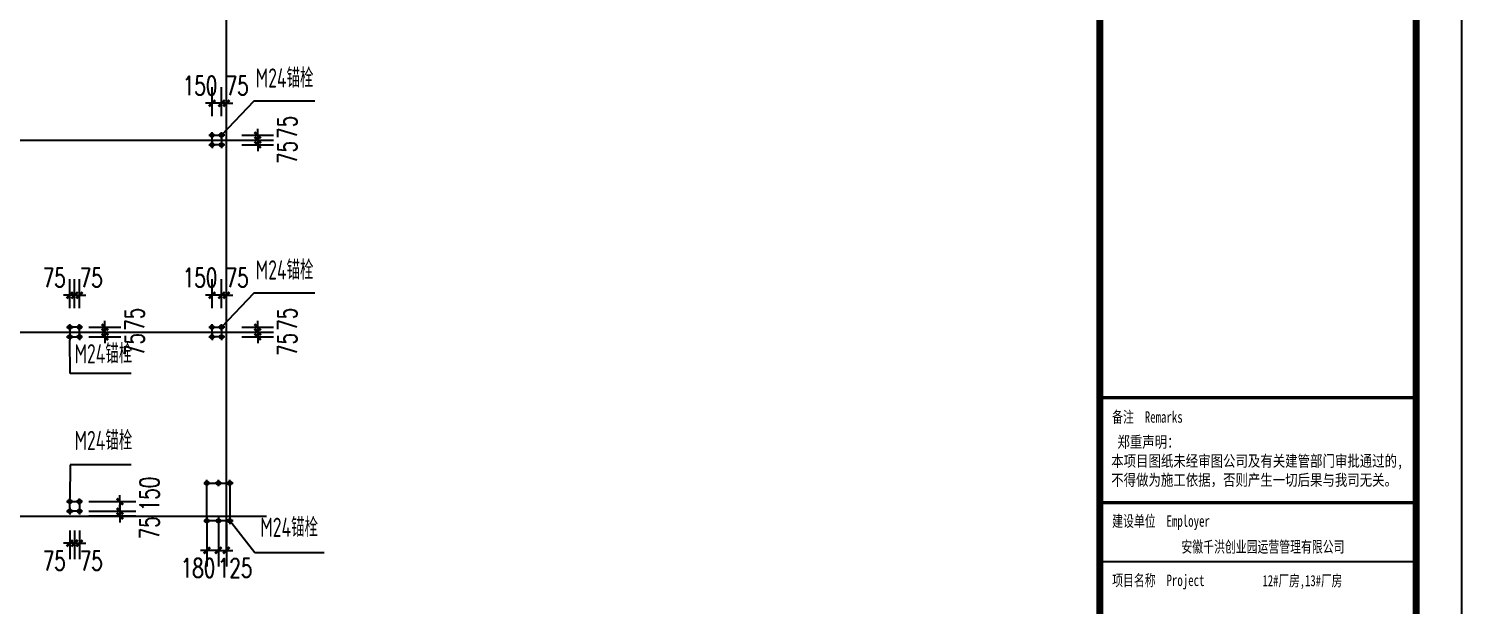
# Model space of a CAD drawing. Extents: x 180850 to 1399066, y 113487 to 334416.
# Drawn here: x 505094 to 549924, y 166370 to 184393 of the extents above; entities that cross this region are included whole.
import ezdxf
from ezdxf.enums import TextEntityAlignment as Align

# ---------------------------------------------------------------- set-up
doc = ezdxf.new("R2010")
doc.units = 0
doc.header["$LTSCALE"] = 1000
for name, color, linetype in [('AXIS', 3, 'Continuous'), ('DOTE', 1, 'Continuous'), ('PUB_TITLE', 4, 'Continuous'), ('TEXT', 7, 'Continuous')]:
    doc.layers.add(name, color=color, linetype=linetype)
doc.styles.add('_gyy_title_ST', font='', dxfattribs={"width": 0.8})
doc.styles.add('_TCH_DIM_T3', font='SIMPLEX', dxfattribs={"width": 0.705882, "bigfont": 'GBCBIG'})
doc.styles.add('TSSD_Label', font='tssdeng.shx', dxfattribs={"width": 0.7, "bigfont": 'hztxt.shx'})
doc.styles.get('_gyy_title_ST').set_extended_font_data('SimSun')
doc.dimstyles.new('TCH-200-2', dxfattribs={"dimtxt": 595, "dimasz": 200, "dimexe": 500, "dimexo": 600, "dimgap": 252.5, "dimtad": 1, "dimdec": 0, "dimlfac": 0.5, "dimzin": 0, "dimdsep": 46, "dimtxsty": '_TCH_DIM_T3', "dimblk": 'ARCHTICK', "dimcen": 0.09, "dimclrd": 124, "dimclre": 124, "dimclrt": 7, "dimazin": 2, "dimtfac": 1, "dimtdec": 0, "dimtix": 1, "dimtmove": 2, "dimatfit": 3, "dimfxl": 1, "dimtolj": 1, "dimtzin": 0, "dimarcsym": 0})

# ---------------------------------------------------------------- blocks, each defined once
blk = doc.blocks.new('_ArchTick')
at = {"color": 0, "linetype": 'ByBlock', "const_width": 0.4}
blk.add_lwpolyline([(-0.5, -0.5), (0.5, 0.5)], dxfattribs=at)
blk = doc.blocks.new('*D1104')
at = {"color": 124, "linetype": 'ByBlock', "lineweight": -2, "transparency": 16777216}
for p, q in [((512260, 181062), (512260, 181262)), ((511761, 181062), (512760, 181062)), ((511761, 180912), (512760, 180912)), ((512260, 181062), (512260, 180912)), ((512260, 180912), (512260, 180712))]:
    blk.add_line(p, q, dxfattribs=at)
at = {"layer": 'Defpoints', "color": 0, "linetype": 'ByBlock', "transparency": 16777216}
for p in [(511161, 181062), (511161, 180912), (512260, 180912)]:
    blk.add_point(p, dxfattribs=at)
at = {"color": 124, "linetype": 'ByBlock', "lineweight": -2, "transparency": 16777216, "xscale": 200, "yscale": 200, "zscale": 200}
for p, rotation in [((512260, 181062), 270), ((512260, 180912), 90)]:
    blk.add_blockref('_ArchTick', p, dxfattribs=dict(at, rotation=rotation))
at = {"color": 7, "linetype": 'ByBlock', "transparency": 16777216, "insert": (513187, 181311), "char_height": 595, "attachment_point": 5, "rotation": 90, "style": '_TCH_DIM_T3'}
blk.add_mtext('\\A1;75', dxfattribs=at)
blk = doc.blocks.new('*D1105')
at = {"color": 124, "linetype": 'ByBlock', "lineweight": -2, "transparency": 16777216}
for p, q in [((511761, 180912), (512760, 180912)), ((511761, 180762), (512760, 180762)), ((512260, 180912), (512260, 181112)), ((512260, 180762), (512260, 180912)), ((512260, 180762), (512260, 180562))]:
    blk.add_line(p, q, dxfattribs=at)
at = {"layer": 'Defpoints', "color": 0, "linetype": 'ByBlock', "transparency": 16777216}
for p in [(511161, 180912), (511161, 180762), (512260, 180912)]:
    blk.add_point(p, dxfattribs=at)
at = {"color": 124, "linetype": 'ByBlock', "lineweight": -2, "transparency": 16777216, "xscale": 200, "yscale": 200, "zscale": 200}
for p, rotation in [((512260, 180912), 270), ((512260, 180762), 90)]:
    blk.add_blockref('_ArchTick', p, dxfattribs=dict(at, rotation=rotation))
at = {"color": 7, "linetype": 'ByBlock', "transparency": 16777216, "insert": (513187, 180523), "char_height": 595, "attachment_point": 5, "rotation": 90, "style": '_TCH_DIM_T3'}
blk.add_mtext('\\A1;75', dxfattribs=at)
blk = doc.blocks.new('*D1106')
at = {"color": 124, "linetype": 'ByBlock', "lineweight": -2, "transparency": 16777216}
for p, q in [((511131, 181662), (511131, 182562)), ((511281, 181662), (511281, 182562)), ((511131, 182062), (510931, 182062)), ((511281, 182062), (511131, 182062)), ((511281, 182062), (511481, 182062))]:
    blk.add_line(p, q, dxfattribs=at)
at = {"layer": 'Defpoints', "color": 0, "linetype": 'ByBlock', "transparency": 16777216}
for p in [(511131, 182062), (511131, 181062), (511281, 181062)]:
    blk.add_point(p, dxfattribs=at)
at = {"color": 124, "linetype": 'ByBlock', "lineweight": -2, "transparency": 16777216, "xscale": 200, "yscale": 200, "zscale": 200}
blk.add_blockref('_ArchTick', (511131, 182062), dxfattribs=at)
at = {"color": 124, "linetype": 'ByBlock', "lineweight": -2, "transparency": 16777216, "xscale": 200, "yscale": 200, "zscale": 200, "rotation": 180}
blk.add_blockref('_ArchTick', (511281, 182062), dxfattribs=at)
at = {"color": 7, "linetype": 'ByBlock', "transparency": 16777216, "insert": (511619, 182612), "char_height": 595, "attachment_point": 5, "style": '_TCH_DIM_T3'}
blk.add_mtext('\\A1;75', dxfattribs=at)
blk = doc.blocks.new('*D1107')
at = {"color": 124, "linetype": 'ByBlock', "lineweight": -2, "transparency": 16777216}
for p, q in [((510831, 181662), (510831, 182562)), ((511131, 181662), (511131, 182562)), ((510831, 182062), (510631, 182062)), ((511131, 182062), (510831, 182062)), ((511131, 182062), (511331, 182062))]:
    blk.add_line(p, q, dxfattribs=at)
at = {"layer": 'Defpoints', "color": 0, "linetype": 'ByBlock', "transparency": 16777216}
for p in [(510831, 182062), (510831, 181062), (511131, 181062)]:
    blk.add_point(p, dxfattribs=at)
at = {"color": 124, "linetype": 'ByBlock', "lineweight": -2, "transparency": 16777216, "xscale": 200, "yscale": 200, "zscale": 200}
blk.add_blockref('_ArchTick', (510831, 182062), dxfattribs=at)
at = {"color": 124, "linetype": 'ByBlock', "lineweight": -2, "transparency": 16777216, "xscale": 200, "yscale": 200, "zscale": 200, "rotation": 180}
blk.add_blockref('_ArchTick', (511131, 182062), dxfattribs=at)
at = {"color": 7, "linetype": 'ByBlock', "transparency": 16777216, "insert": (510459, 182612), "char_height": 595, "attachment_point": 5, "style": '_TCH_DIM_T3'}
blk.add_mtext('\\A1;150', dxfattribs=at)
blk = doc.blocks.new('*D1112')
at = {"color": 124, "linetype": 'ByBlock', "lineweight": -2, "transparency": 16777216}
for p, q in [((511761, 175062), (512760, 175062)), ((511761, 174912), (512760, 174912)), ((512260, 175062), (512260, 175262)), ((512260, 175062), (512260, 174912)), ((512260, 174912), (512260, 174712))]:
    blk.add_line(p, q, dxfattribs=at)
at = {"layer": 'Defpoints', "color": 0, "linetype": 'ByBlock', "transparency": 16777216}
for p in [(511161, 175062), (511161, 174912), (512260, 174912)]:
    blk.add_point(p, dxfattribs=at)
at = {"color": 124, "linetype": 'ByBlock', "lineweight": -2, "transparency": 16777216, "xscale": 200, "yscale": 200, "zscale": 200}
for p, rotation in [((512260, 175062), 270), ((512260, 174912), 90)]:
    blk.add_blockref('_ArchTick', p, dxfattribs=dict(at, rotation=rotation))
at = {"color": 7, "linetype": 'ByBlock', "transparency": 16777216, "insert": (513187, 175311), "char_height": 595, "attachment_point": 5, "rotation": 90, "style": '_TCH_DIM_T3'}
blk.add_mtext('\\A1;75', dxfattribs=at)
blk = doc.blocks.new('*D1113')
at = {"color": 124, "linetype": 'ByBlock', "lineweight": -2, "transparency": 16777216}
for p, q in [((511761, 174912), (512760, 174912)), ((512260, 174912), (512260, 175112)), ((512260, 174762), (512260, 174912)), ((511761, 174762), (512760, 174762)), ((512260, 174762), (512260, 174562))]:
    blk.add_line(p, q, dxfattribs=at)
at = {"layer": 'Defpoints', "color": 0, "linetype": 'ByBlock', "transparency": 16777216}
for p in [(511161, 174912), (512260, 174912), (511161, 174762)]:
    blk.add_point(p, dxfattribs=at)
at = {"color": 124, "linetype": 'ByBlock', "lineweight": -2, "transparency": 16777216, "xscale": 200, "yscale": 200, "zscale": 200}
for p, rotation in [((512260, 174912), 270), ((512260, 174762), 90)]:
    blk.add_blockref('_ArchTick', p, dxfattribs=dict(at, rotation=rotation))
at = {"color": 7, "linetype": 'ByBlock', "transparency": 16777216, "insert": (513187, 174523), "char_height": 595, "attachment_point": 5, "rotation": 90, "style": '_TCH_DIM_T3'}
blk.add_mtext('\\A1;75', dxfattribs=at)
blk = doc.blocks.new('*D1114')
at = {"color": 124, "linetype": 'ByBlock', "lineweight": -2, "transparency": 16777216}
for p, q in [((511131, 175662), (511131, 176562)), ((511281, 175662), (511281, 176562)), ((511131, 176062), (510931, 176062)), ((511281, 176062), (511131, 176062)), ((511281, 176062), (511481, 176062))]:
    blk.add_line(p, q, dxfattribs=at)
at = {"layer": 'Defpoints', "color": 0, "linetype": 'ByBlock', "transparency": 16777216}
for p in [(511131, 176062), (511131, 175062), (511281, 175062)]:
    blk.add_point(p, dxfattribs=at)
at = {"color": 124, "linetype": 'ByBlock', "lineweight": -2, "transparency": 16777216, "xscale": 200, "yscale": 200, "zscale": 200}
blk.add_blockref('_ArchTick', (511131, 176062), dxfattribs=at)
at = {"color": 124, "linetype": 'ByBlock', "lineweight": -2, "transparency": 16777216, "xscale": 200, "yscale": 200, "zscale": 200, "rotation": 180}
blk.add_blockref('_ArchTick', (511281, 176062), dxfattribs=at)
at = {"color": 7, "linetype": 'ByBlock', "transparency": 16777216, "insert": (511619, 176612), "char_height": 595, "attachment_point": 5, "style": '_TCH_DIM_T3'}
blk.add_mtext('\\A1;75', dxfattribs=at)
blk = doc.blocks.new('*D1115')
at = {"color": 124, "linetype": 'ByBlock', "lineweight": -2, "transparency": 16777216}
for p, q in [((510831, 175662), (510831, 176562)), ((511131, 175662), (511131, 176562)), ((510831, 176062), (510631, 176062)), ((511131, 176062), (510831, 176062)), ((511131, 176062), (511331, 176062))]:
    blk.add_line(p, q, dxfattribs=at)
at = {"layer": 'Defpoints', "color": 0, "linetype": 'ByBlock', "transparency": 16777216}
for p in [(510831, 176062), (510831, 175062), (511131, 175062)]:
    blk.add_point(p, dxfattribs=at)
at = {"color": 124, "linetype": 'ByBlock', "lineweight": -2, "transparency": 16777216, "xscale": 200, "yscale": 200, "zscale": 200}
blk.add_blockref('_ArchTick', (510831, 176062), dxfattribs=at)
at = {"color": 124, "linetype": 'ByBlock', "lineweight": -2, "transparency": 16777216, "xscale": 200, "yscale": 200, "zscale": 200, "rotation": 180}
blk.add_blockref('_ArchTick', (511131, 176062), dxfattribs=at)
at = {"color": 7, "linetype": 'ByBlock', "transparency": 16777216, "insert": (510459, 176612), "char_height": 595, "attachment_point": 5, "style": '_TCH_DIM_T3'}
blk.add_mtext('\\A1;150', dxfattribs=at)
blk = doc.blocks.new('*D1116')
at = {"color": 124, "linetype": 'ByBlock', "lineweight": -2, "transparency": 16777216}
for p, q in [((506981, 175062), (507980, 175062)), ((506981, 174912), (507980, 174912)), ((507480, 175062), (507480, 175262)), ((507480, 175062), (507480, 174912)), ((507480, 174912), (507480, 174712))]:
    blk.add_line(p, q, dxfattribs=at)
at = {"layer": 'Defpoints', "color": 0, "linetype": 'ByBlock', "transparency": 16777216}
for p in [(506381, 175062), (506381, 174912), (507480, 174912)]:
    blk.add_point(p, dxfattribs=at)
at = {"color": 124, "linetype": 'ByBlock', "lineweight": -2, "transparency": 16777216, "xscale": 200, "yscale": 200, "zscale": 200}
for p, rotation in [((507480, 175062), 270), ((507480, 174912), 90)]:
    blk.add_blockref('_ArchTick', p, dxfattribs=dict(at, rotation=rotation))
at = {"color": 7, "linetype": 'ByBlock', "transparency": 16777216, "insert": (508407, 175311), "char_height": 595, "attachment_point": 5, "rotation": 90, "style": '_TCH_DIM_T3'}
blk.add_mtext('\\A1;75', dxfattribs=at)
blk = doc.blocks.new('*D1117')
at = {"color": 124, "linetype": 'ByBlock', "lineweight": -2, "transparency": 16777216}
for p, q in [((506981, 174912), (507980, 174912)), ((507480, 174912), (507480, 175112)), ((507480, 174762), (507480, 174912)), ((506981, 174762), (507980, 174762)), ((507480, 174762), (507480, 174562))]:
    blk.add_line(p, q, dxfattribs=at)
at = {"layer": 'Defpoints', "color": 0, "linetype": 'ByBlock', "transparency": 16777216}
for p in [(506381, 174912), (507480, 174912), (506381, 174762)]:
    blk.add_point(p, dxfattribs=at)
at = {"color": 124, "linetype": 'ByBlock', "lineweight": -2, "transparency": 16777216, "xscale": 200, "yscale": 200, "zscale": 200}
for p, rotation in [((507480, 174912), 270), ((507480, 174762), 90)]:
    blk.add_blockref('_ArchTick', p, dxfattribs=dict(at, rotation=rotation))
at = {"color": 7, "linetype": 'ByBlock', "transparency": 16777216, "insert": (508407, 174523), "char_height": 595, "attachment_point": 5, "rotation": 90, "style": '_TCH_DIM_T3'}
blk.add_mtext('\\A1;75', dxfattribs=at)
blk = doc.blocks.new('*D1118')
at = {"color": 124, "linetype": 'ByBlock', "lineweight": -2, "transparency": 16777216}
for p, q in [((506381, 175662), (506381, 176562)), ((506531, 175662), (506531, 176562)), ((506381, 176062), (506181, 176062)), ((506531, 176062), (506381, 176062)), ((506531, 176062), (506731, 176062))]:
    blk.add_line(p, q, dxfattribs=at)
at = {"layer": 'Defpoints', "color": 0, "linetype": 'ByBlock', "transparency": 16777216}
for p in [(506381, 176062), (506381, 175062), (506531, 175062)]:
    blk.add_point(p, dxfattribs=at)
at = {"color": 124, "linetype": 'ByBlock', "lineweight": -2, "transparency": 16777216, "xscale": 200, "yscale": 200, "zscale": 200}
blk.add_blockref('_ArchTick', (506381, 176062), dxfattribs=at)
at = {"color": 124, "linetype": 'ByBlock', "lineweight": -2, "transparency": 16777216, "xscale": 200, "yscale": 200, "zscale": 200, "rotation": 180}
blk.add_blockref('_ArchTick', (506531, 176062), dxfattribs=at)
at = {"color": 7, "linetype": 'ByBlock', "transparency": 16777216, "insert": (505893, 176612), "char_height": 595, "attachment_point": 5, "style": '_TCH_DIM_T3'}
blk.add_mtext('\\A1;75', dxfattribs=at)
blk = doc.blocks.new('*D1119')
at = {"color": 124, "linetype": 'ByBlock', "lineweight": -2, "transparency": 16777216}
for p, q in [((506531, 175662), (506531, 176562)), ((506681, 175662), (506681, 176562)), ((506531, 176062), (506331, 176062)), ((506531, 176062), (506681, 176062)), ((506681, 176062), (506881, 176062))]:
    blk.add_line(p, q, dxfattribs=at)
at = {"layer": 'Defpoints', "color": 0, "linetype": 'ByBlock', "transparency": 16777216}
for p in [(506681, 176062), (506531, 175062), (506681, 175062)]:
    blk.add_point(p, dxfattribs=at)
at = {"color": 124, "linetype": 'ByBlock', "lineweight": -2, "transparency": 16777216, "xscale": 200, "yscale": 200, "zscale": 200}
blk.add_blockref('_ArchTick', (506531, 176062), dxfattribs=at)
at = {"color": 124, "linetype": 'ByBlock', "lineweight": -2, "transparency": 16777216, "xscale": 200, "yscale": 200, "zscale": 200, "rotation": 180}
blk.add_blockref('_ArchTick', (506681, 176062), dxfattribs=at)
at = {"color": 7, "linetype": 'ByBlock', "transparency": 16777216, "insert": (507053, 176612), "char_height": 595, "attachment_point": 5, "style": '_TCH_DIM_T3'}
blk.add_mtext('\\A1;75', dxfattribs=at)
blk = doc.blocks.new('*D1124')
at = {"color": 124, "linetype": 'ByBlock', "lineweight": -2, "transparency": 16777216}
for p, q in [((510671, 168912), (510671, 167588)), ((511031, 168912), (511031, 167588)), ((510671, 168088), (510471, 168088)), ((511031, 168088), (510671, 168088)), ((511031, 168088), (511231, 168088))]:
    blk.add_line(p, q, dxfattribs=at)
at = {"layer": 'Defpoints', "color": 0, "linetype": 'ByBlock', "transparency": 16777216}
for p in [(510671, 169512), (511031, 169512), (510671, 168088)]:
    blk.add_point(p, dxfattribs=at)
at = {"color": 124, "linetype": 'ByBlock', "lineweight": -2, "transparency": 16777216, "xscale": 200, "yscale": 200, "zscale": 200}
blk.add_blockref('_ArchTick', (510671, 168088), dxfattribs=at)
at = {"color": 124, "linetype": 'ByBlock', "lineweight": -2, "transparency": 16777216, "xscale": 200, "yscale": 200, "zscale": 200, "rotation": 180}
blk.add_blockref('_ArchTick', (511031, 168088), dxfattribs=at)
at = {"color": 7, "linetype": 'ByBlock', "transparency": 16777216, "insert": (510393, 167538), "char_height": 595, "attachment_point": 5, "style": '_TCH_DIM_T3'}
blk.add_mtext('\\A1;180', dxfattribs=at)
blk = doc.blocks.new('*D1125')
at = {"color": 124, "linetype": 'ByBlock', "lineweight": -2, "transparency": 16777216}
for p, q in [((511031, 168912), (511031, 167588)), ((511281, 168912), (511281, 167588)), ((511031, 168088), (510831, 168088)), ((511031, 168088), (511281, 168088)), ((511281, 168088), (511481, 168088))]:
    blk.add_line(p, q, dxfattribs=at)
at = {"layer": 'Defpoints', "color": 0, "linetype": 'ByBlock', "transparency": 16777216}
for p in [(511031, 169512), (511281, 169512), (511281, 168088)]:
    blk.add_point(p, dxfattribs=at)
at = {"color": 124, "linetype": 'ByBlock', "lineweight": -2, "transparency": 16777216, "xscale": 200, "yscale": 200, "zscale": 200}
blk.add_blockref('_ArchTick', (511031, 168088), dxfattribs=at)
at = {"color": 124, "linetype": 'ByBlock', "lineweight": -2, "transparency": 16777216, "xscale": 200, "yscale": 200, "zscale": 200, "rotation": 180}
blk.add_blockref('_ArchTick', (511281, 168088), dxfattribs=at)
at = {"color": 7, "linetype": 'ByBlock', "transparency": 16777216, "insert": (511553, 167538), "char_height": 595, "attachment_point": 5, "style": '_TCH_DIM_T3'}
blk.add_mtext('\\A1;125', dxfattribs=at)
blk = doc.blocks.new('*D1130')
at = {"color": 124, "linetype": 'ByBlock', "lineweight": -2, "transparency": 16777216}
for p, q in [((511281, 170872), (511281, 205031)), ((511391, 204152), (511391, 205031)), ((511281, 204531), (511081, 204531)), ((511281, 204531), (511391, 204531)), ((511391, 204531), (511591, 204531))]:
    blk.add_line(p, q, dxfattribs=at)
at = {"layer": 'Defpoints', "color": 0, "linetype": 'ByBlock', "transparency": 16777216}
for p in [(511391, 204531), (511391, 203552), (511281, 170272)]:
    blk.add_point(p, dxfattribs=at)
at = {"color": 124, "linetype": 'ByBlock', "lineweight": -2, "transparency": 16777216, "xscale": 200, "yscale": 200, "zscale": 200}
blk.add_blockref('_ArchTick', (511281, 204531), dxfattribs=at)
at = {"color": 124, "linetype": 'ByBlock', "lineweight": -2, "transparency": 16777216, "xscale": 200, "yscale": 200, "zscale": 200, "rotation": 180}
blk.add_blockref('_ArchTick', (511391, 204531), dxfattribs=at)
at = {"color": 7, "linetype": 'ByBlock', "transparency": 16777216, "insert": (511336, 205081), "char_height": 595, "attachment_point": 5, "style": '_TCH_DIM_T3'}
blk.add_mtext('\\A1;55', dxfattribs=at)
blk = doc.blocks.new('*D1120')
at = {"color": 124, "linetype": 'ByBlock', "lineweight": -2, "transparency": 16777216}
for p, q in [((507949, 169312), (507949, 169512)), ((506981, 169312), (508449, 169312)), ((506981, 169162), (508449, 169162)), ((507949, 169312), (507949, 169162)), ((507949, 169162), (507949, 168962))]:
    blk.add_line(p, q, dxfattribs=at)
at = {"layer": 'Defpoints', "color": 0, "linetype": 'ByBlock', "transparency": 16777216}
for p in [(506381, 169312), (506381, 169162), (507949, 169162)]:
    blk.add_point(p, dxfattribs=at)
at = {"color": 124, "linetype": 'ByBlock', "lineweight": -2, "transparency": 16777216, "xscale": 200, "yscale": 200, "zscale": 200}
for p, rotation in [((507949, 169312), 270), ((507949, 169162), 90)]:
    blk.add_blockref('_ArchTick', p, dxfattribs=dict(at, rotation=rotation))
at = {"color": 7, "linetype": 'ByBlock', "transparency": 16777216, "insert": (508875, 168792), "char_height": 595, "attachment_point": 5, "rotation": 90, "style": '_TCH_DIM_T3'}
blk.add_mtext('\\A1;75', dxfattribs=at)
blk = doc.blocks.new('*D1121')
at = {"color": 124, "linetype": 'ByBlock', "lineweight": -2, "transparency": 16777216}
for p, q in [((506981, 169612), (508449, 169612)), ((507949, 169612), (507949, 169812)), ((507949, 169612), (507949, 169312)), ((506981, 169312), (508449, 169312)), ((507949, 169312), (507949, 169112))]:
    blk.add_line(p, q, dxfattribs=at)
at = {"layer": 'Defpoints', "color": 0, "linetype": 'ByBlock', "transparency": 16777216}
for p in [(506381, 169612), (506381, 169312), (507949, 169312)]:
    blk.add_point(p, dxfattribs=at)
at = {"color": 124, "linetype": 'ByBlock', "lineweight": -2, "transparency": 16777216, "xscale": 200, "yscale": 200, "zscale": 200}
for p, rotation in [((507949, 169612), 270), ((507949, 169312), 90)]:
    blk.add_blockref('_ArchTick', p, dxfattribs=dict(at, rotation=rotation))
at = {"color": 7, "linetype": 'ByBlock', "transparency": 16777216, "insert": (508875, 169850), "char_height": 595, "attachment_point": 5, "rotation": 90, "style": '_TCH_DIM_T3'}
blk.add_mtext('\\A1;150', dxfattribs=at)
blk = doc.blocks.new('*D1122')
at = {"color": 124, "linetype": 'ByBlock', "lineweight": -2, "transparency": 16777216}
for p, q in [((506381, 168712), (506381, 167811)), ((506531, 168712), (506531, 167811)), ((506381, 168311), (506181, 168311)), ((506531, 168311), (506381, 168311)), ((506531, 168311), (506731, 168311))]:
    blk.add_line(p, q, dxfattribs=at)
at = {"layer": 'Defpoints', "color": 0, "linetype": 'ByBlock', "transparency": 16777216}
for p in [(506381, 169312), (506531, 169312), (506381, 168311)]:
    blk.add_point(p, dxfattribs=at)
at = {"color": 124, "linetype": 'ByBlock', "lineweight": -2, "transparency": 16777216, "xscale": 200, "yscale": 200, "zscale": 200}
blk.add_blockref('_ArchTick', (506381, 168311), dxfattribs=at)
at = {"color": 124, "linetype": 'ByBlock', "lineweight": -2, "transparency": 16777216, "xscale": 200, "yscale": 200, "zscale": 200, "rotation": 180}
blk.add_blockref('_ArchTick', (506531, 168311), dxfattribs=at)
at = {"color": 7, "linetype": 'ByBlock', "transparency": 16777216, "insert": (505893, 167761), "char_height": 595, "attachment_point": 5, "style": '_TCH_DIM_T3'}
blk.add_mtext('\\A1;75', dxfattribs=at)
blk = doc.blocks.new('*D1123')
at = {"color": 124, "linetype": 'ByBlock', "lineweight": -2, "transparency": 16777216}
for p, q in [((506531, 168712), (506531, 167811)), ((506681, 168712), (506681, 167811)), ((506531, 168311), (506331, 168311)), ((506531, 168311), (506681, 168311)), ((506681, 168311), (506881, 168311))]:
    blk.add_line(p, q, dxfattribs=at)
at = {"layer": 'Defpoints', "color": 0, "linetype": 'ByBlock', "transparency": 16777216}
for p in [(506531, 169312), (506681, 169312), (506681, 168311)]:
    blk.add_point(p, dxfattribs=at)
at = {"color": 124, "linetype": 'ByBlock', "lineweight": -2, "transparency": 16777216, "xscale": 200, "yscale": 200, "zscale": 200}
blk.add_blockref('_ArchTick', (506531, 168311), dxfattribs=at)
at = {"color": 124, "linetype": 'ByBlock', "lineweight": -2, "transparency": 16777216, "xscale": 200, "yscale": 200, "zscale": 200, "rotation": 180}
blk.add_blockref('_ArchTick', (506681, 168311), dxfattribs=at)
at = {"color": 7, "linetype": 'ByBlock', "transparency": 16777216, "insert": (507053, 167761), "char_height": 595, "attachment_point": 5, "style": '_TCH_DIM_T3'}
blk.add_mtext('\\A1;75', dxfattribs=at)

msp = doc.modelspace()

# ---------------------------------------------------------------- linework, layer by layer
for centre in [(510831.08, 181061.63), (511131.08, 181061.63), (510831.08, 180761.63), (511131.08, 180761.63), (506381.08, 175061.63), (506681.08, 175061.63), (510831.08, 175061.63), (511131.08, 175061.63), (506381.08, 174761.63), (506681.08, 174761.63), (510831.08, 174761.63), (511131.08, 174761.63), (510671.08, 170191.63), (511031.08, 170191.63), (511391.08, 170191.63), (506381.08, 169611.63), (506681.08, 169611.63), (506381.08, 169311.63), (506681.08, 169311.63), (510671.08, 169011.63), (511031.08, 169011.63), (511391.08, 169011.63)]:
    msp.add_circle(centre, 58.52)
at = {"layer": 'AXIS'}
for p, q in [((512138.07, 182130.58), (511131.08, 181061.63)), ((514048.64, 182130.58), (512138.07, 182130.58)), ((510831.08, 180960.96), (510831.08, 181162.3)), ((511131.08, 180960.96), (511131.08, 181162.3)), ((510730.41, 181061.63), (510931.75, 181061.63)), ((510730.41, 180761.63), (510931.75, 180761.63)), ((510831.08, 180862.3), (510831.08, 180660.96)), ((511231.75, 181061.63), (511030.41, 181061.63)), ((511231.75, 180761.63), (511030.41, 180761.63)), ((511131.08, 180862.3), (511131.08, 180660.96)), ((512138.07, 176130.58), (511131.08, 175061.63)), ((514048.64, 176130.58), (512138.07, 176130.58)), ((506280.41, 175061.63), (506481.75, 175061.63)), ((506381.08, 174960.96), (506381.08, 175162.3)), ((506381.08, 174862.3), (506381.08, 174660.96)), ((506781.75, 175061.63), (506580.41, 175061.63)), ((506681.08, 174960.96), (506681.08, 175162.3)), ((506681.08, 174862.3), (506681.08, 174660.96)), ((510730.41, 175061.63), (510931.75, 175061.63)), ((510831.08, 174960.96), (510831.08, 175162.3)), ((510831.08, 174862.3), (510831.08, 174660.96)), ((511231.75, 175061.63), (511030.41, 175061.63)), ((511131.08, 174960.96), (511131.08, 175162.3)), ((511131.08, 174862.3), (511131.08, 174660.96)), ((506280.41, 174761.63), (506481.75, 174761.63)), ((506391.81, 173617.19), (506381.08, 174660.96)), ((506781.75, 174761.63), (506580.41, 174761.63)), ((510730.41, 174761.63), (510931.75, 174761.63)), ((511231.75, 174761.63), (511030.41, 174761.63)), ((508302.38, 173616.19), (506391.82, 173616.19)), ((506391.81, 170756.07), (506381.08, 169712.3)), ((508302.38, 170757.07), (506391.82, 170757.07)), ((510570.41, 170191.63), (510751.75, 170191.63)), ((510671.08, 170090.96), (510671.08, 170292.3)), ((511131.75, 170191.63), (510930.41, 170191.63)), ((511031.08, 170090.96), (511031.08, 170292.3)), ((511491.75, 170191.63), (511290.41, 170191.63)), ((511391.08, 170090.96), (511391.08, 170292.3)), ((506280.41, 169611.63), (506481.75, 169611.63)), ((506381.08, 169510.96), (506381.08, 169712.3)), ((506781.75, 169611.63), (506580.41, 169611.63)), ((506681.08, 169510.96), (506681.08, 169712.3)), ((506280.41, 169311.63), (506481.75, 169311.63)), ((506381.08, 169412.3), (506381.08, 169210.96)), ((506781.75, 169311.63), (506580.41, 169311.63)), ((506681.08, 169412.3), (506681.08, 169210.96)), ((510570.41, 169011.63), (510751.75, 169011.63)), ((510671.08, 169112.3), (510671.08, 168910.96)), ((511131.75, 169011.63), (510930.41, 169011.63)), ((511031.08, 169112.3), (511031.08, 168910.96)), ((511491.75, 169011.63), (511290.41, 169011.63)), ((511391.08, 169112.3), (511391.08, 168910.96)), ((512175.47, 168012.71), (511391.08, 169011.63)), ((514345.36, 168012.71), (512175.47, 168012.71))]:
    msp.add_line(p, q, dxfattribs=at)
at = {"layer": 'DOTE'}
for p, q in [((511281.08, 168036.63), (511281.08, 205786.63)), ((450056.08, 180911.63), (512531.08, 180911.63)), ((450056.08, 174911.63), (512531.08, 174911.63)), ((450056.08, 169161.63), (512531.08, 169161.63))]:
    msp.add_line(p, q, dxfattribs=at)
for points in [[(510831.08, 181061.63), (511131.08, 181061.63), (511131.08, 180761.63), (510831.08, 180761.63)], [(506681.08, 175061.63), (506381.08, 175061.63), (506381.08, 174761.63), (506681.08, 174761.63)], [(510831.08, 175061.63), (511131.08, 175061.63), (511131.08, 174761.63), (510831.08, 174761.63)], [(511391.08, 169011.63), (510671.08, 169011.63), (510671.08, 170191.63), (511391.08, 170191.63)], [(506681.08, 169311.63), (506381.08, 169311.63), (506381.08, 169611.63), (506681.08, 169611.63)]]:
    msp.add_lwpolyline(points, close=True, dxfattribs=at)
at = {"layer": 'PUB_TITLE'}
for p, q in [((548614.68, 172859.83), (538637.2, 172859.83)), ((548614.68, 167728.55), (538637.2, 167728.55))]:
    msp.add_line(p, q, dxfattribs=at)
msp.add_lwpolyline([(430995.03, 220381.89), (549924.21, 220381.89), (549924.21, 136381.97), (430995.03, 136381.97)], close=True, dxfattribs=at)
at = {"layer": 'PUB_TITLE', "const_width": 212.12}
for points in [[(434530.38, 137796.11), (434530.38, 218967.75), (548510.07, 218967.75), (548510.07, 137796.11)], [(538611.09, 218967.75), (548510.07, 218967.75), (548510.07, 137796.11), (538611.09, 137796.11)]]:
    msp.add_lwpolyline(points, close=True, dxfattribs=at)
at = {"layer": 'PUB_TITLE', "const_width": 99.77}
for points in [[(538637.2, 172859.83), (548614.68, 172859.83)], [(538637.2, 169581.51), (548614.68, 169581.51)]]:
    msp.add_lwpolyline(points, dxfattribs=at)

# ---------------------------------------------------------------- texts
at = {"layer": 'PUB_TITLE', "style": '_gyy_title_ST', "width": 0.7}
for s, p in [('备注  Remarks', (538997.88, 172078.36)), ('建设单位  Employer', (538997.88, 168826.07)), ('项目名称  Project', (538997.88, 166973.11))]:
    msp.add_text(s, height=356.3382, dxfattribs=at).set_placement(p)
at = {"layer": 'PUB_TITLE', "color": 2, "style": '_gyy_title_ST', "width": 0.7}
msp.add_text('安徽千洪创业园运营管理有限公司', height=356.3382, dxfattribs=at).set_placement((543715.68, 168021.53), align=Align.CENTER)
msp.add_text('12#厂房,13#厂房', height=349.1756, dxfattribs=at).set_placement((544950.63, 167121.81), align=Align.MIDDLE)
at = {"layer": 'PUB_TITLE', "insert": (538968.09, 171654.81), "char_height": 356.3382, "width": 11402.833, "attachment_point": 1, "style": '_gyy_title_ST'}
msp.add_mtext(' 郑重声明：\\P本项目图纸未经审图公司及有关建管部门审批通过的,\\P不得做为施工依据，否则产生一切后果与我司无关。', dxfattribs=at)
at = {"layer": 'TEXT', "style": 'TSSD_Label', "width": 0.7}
for p in [(513101.49, 182372.85), (513101.49, 176372.85), (507431.38, 173753.22), (507431.38, 171043.47), (513243.85, 168329.1)]:
    msp.add_text('M24锚栓', height=600, dxfattribs=at).set_placement(p, align=Align.BOTTOM_CENTER)

# ---------------------------------------------------------------- dimensions: what is measured, and where the dimension line sits
at = {"linetype": 'ByBlock'}
dim = msp.add_linear_dim(base=(511391.06, 204530.87), p1=(511281.08, 170271.67), p2=(511391.06, 203551.59), dimstyle='TCH-200-2', dxfattribs=at)
dim.commit()
dim.dimension.update_dxf_attribs({"geometry": '*D1130', "text_midpoint": (511336.07, 205080.87)})
for base, p1, p2, angle, picture, middle in [((510831.08, 182061.85), (511131.08, 181061.63), (510831.08, 181061.63), 180, '*D1107', (510459.41, 182611.85)), ((512260.26, 180911.63), (511161.08, 181061.63), (511161.08, 180911.63), 90, '*D1104', (513186.61, 181310.63)), ((512260.26, 180911.63), (511161.08, 180761.63), (511161.08, 180911.63), 270, '*D1105', (513186.61, 180522.94)), ((506381.08, 176061.85), (506531.08, 175061.63), (506381.08, 175061.63), 180, '*D1118', (505892.87, 176611.85)), ((510831.08, 176061.85), (511131.08, 175061.63), (510831.08, 175061.63), 180, '*D1115', (510459.41, 176611.85)), ((507480.26, 174911.63), (506381.08, 175061.63), (506381.08, 174911.63), 90, '*D1116', (508406.61, 175310.63)), ((512260.26, 174911.63), (511161.08, 175061.63), (511161.08, 174911.63), 90, '*D1112', (513186.61, 175310.63)), ((507480.26, 174911.63), (506381.08, 174761.63), (506381.08, 174911.63), 270, '*D1117', (508406.61, 174522.94)), ((512260.26, 174911.63), (511161.08, 174761.63), (511161.08, 174911.63), 270, '*D1113', (513186.61, 174522.94)), ((507949.1, 169311.63), (506381.08, 169611.63), (506381.08, 169311.63), 90, '*D1121', (508875.45, 169850.32)), ((507949.1, 169161.63), (506381.08, 169311.63), (506381.08, 169161.63), 270, '*D1120', (508875.45, 168792.42)), ((510671.08, 168087.59), (511031.08, 169511.63), (510671.08, 169511.63), 180, '*D1124', (510392.87, 167537.59)), ((506381.08, 168311.41), (506531.08, 169311.63), (506381.08, 169311.63), 180, '*D1122', (505892.87, 167761.41))]:
    dim = msp.add_linear_dim(base=base, p1=p1, p2=p2, angle=angle, dimstyle='TCH-200-2', dxfattribs=at)
    dim.commit()
    dim.dimension.update_dxf_attribs({"geometry": picture, "text_midpoint": middle, "dimtype": 160})
for base, p1, p2, picture, middle in [((511131.08, 182061.85), (511281.08, 181061.63), (511131.08, 181061.63), '*D1106', (511619.28, 182611.85)), ((506681.08, 176061.85), (506531.08, 175061.63), (506681.08, 175061.63), '*D1119', (507052.74, 176611.85)), ((511131.08, 176061.85), (511281.08, 175061.63), (511131.08, 175061.63), '*D1114', (511619.28, 176611.85)), ((511281.08, 168087.59), (511031.08, 169511.63), (511281.08, 169511.63), '*D1125', (511552.74, 167537.59)), ((506681.08, 168311.41), (506531.08, 169311.63), (506681.08, 169311.63), '*D1123', (507052.74, 167761.41))]:
    dim = msp.add_linear_dim(base=base, p1=p1, p2=p2, dimstyle='TCH-200-2', dxfattribs=at)
    dim.commit()
    dim.dimension.update_dxf_attribs({"geometry": picture, "text_midpoint": middle, "dimtype": 160})

doc.saveas('drawing.dxf')
